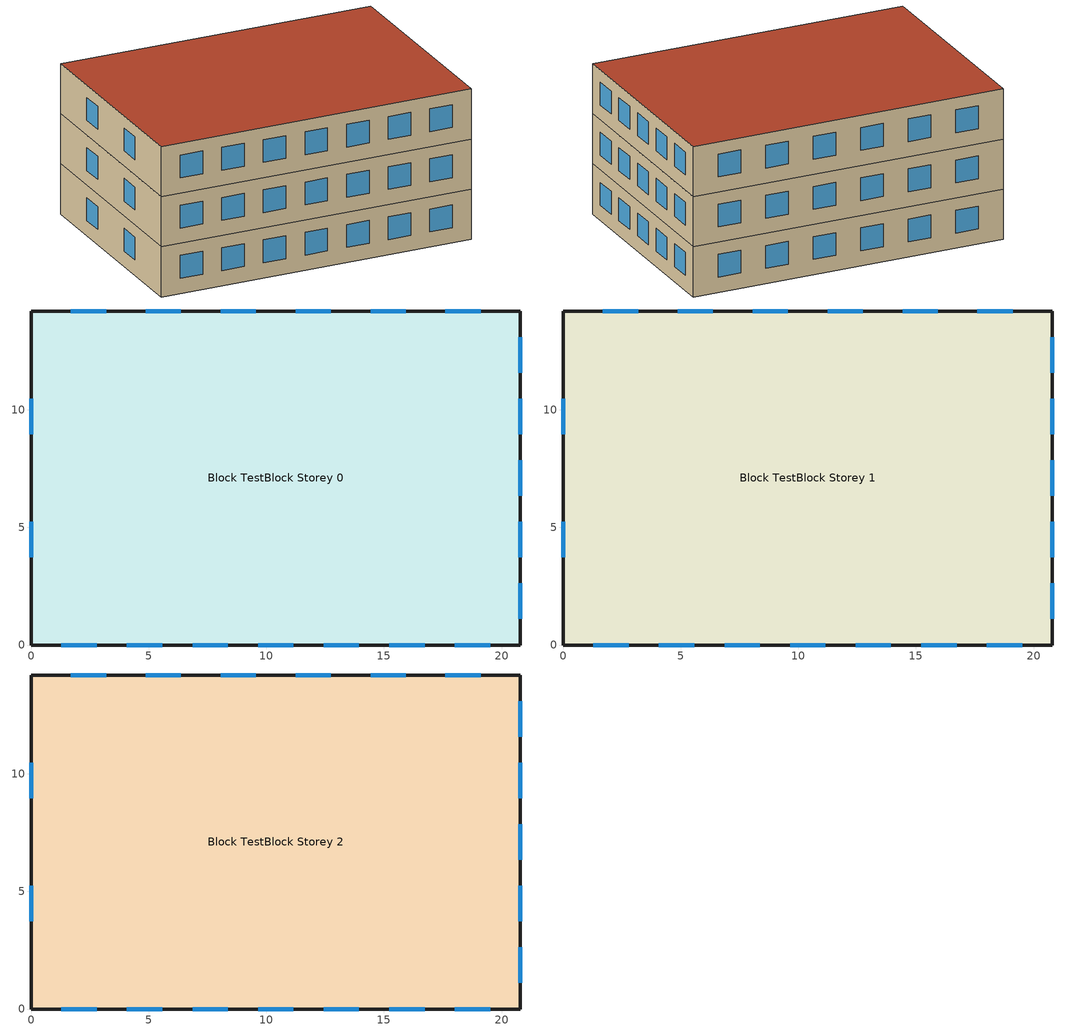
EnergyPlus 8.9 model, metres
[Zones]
Block TestBlock Storey 0
 floor ground (FLOOR_Const): 20.8,14.2 20.8,0 0,0 0,14.2 z0
 wall outside (WALL_Const): 0,0 20.8,0 20.8,14.2 0,14.2 0,0 z0:3.3
 window (WIN_Simple_Clear): 3.19,14.2 1.69,14.2 / 6.37,14.2 4.87,14.2 / 9.56,14.2 8.06,14.2 / 12.74,14.2 11.24,14.2 / 15.93,14.2 14.43,14.2 / 19.11,14.2 17.61,14.2 / 20.8,1.12 20.8,2.62 / 20.8,3.73 20.8,5.23 / 20.8,6.35 20.8,7.85 / 20.8,8.97 20.8,10.47 / 20.8,11.58 20.8,13.08 / 1.29,0 2.79,0 / 4.08,0 5.58,0 / 6.86,0 8.36,0 / 9.65,0 11.15,0 / 12.44,0 13.94,0 / 15.22,0 16.73,0 / 18.01,0 19.51,0 / 0,5.23 0,3.73 / 0,10.47 0,8.97 z1:2.5
Block TestBlock Storey 1
 floor to Block TestBlock Storey 0 (FLOOR_Const): 20.8,14.2 20.8,0 0,0 0,14.2 z3.3
 wall outside (WALL_Const): 0,0 20.8,0 20.8,14.2 0,14.2 0,0 z3.3:6.6
 window (WIN_Simple_Clear): 3.19,14.2 1.69,14.2 / 6.37,14.2 4.87,14.2 / 9.56,14.2 8.06,14.2 / 12.74,14.2 11.24,14.2 / 15.93,14.2 14.43,14.2 / 19.11,14.2 17.61,14.2 / 20.8,1.12 20.8,2.62 / 20.8,3.73 20.8,5.23 / 20.8,6.35 20.8,7.85 / 20.8,8.97 20.8,10.47 / 20.8,11.58 20.8,13.08 / 1.29,0 2.79,0 / 4.08,0 5.58,0 / 6.86,0 8.36,0 / 9.65,0 11.15,0 / 12.44,0 13.94,0 / 15.22,0 16.73,0 / 18.01,0 19.51,0 / 0,5.23 0,3.73 / 0,10.47 0,8.97 z4.3:5.8
Block TestBlock Storey 2
 floor to Block TestBlock Storey 1 (FLOOR_Const): 20.8,14.2 20.8,0 0,0 0,14.2 z6.6
 wall outside (WALL_Const): 0,0 20.8,0 20.8,14.2 0,14.2 0,0 z6.6:9.9
 window (WIN_Simple_Clear): 3.19,14.2 1.69,14.2 / 6.37,14.2 4.87,14.2 / 9.56,14.2 8.06,14.2 / 12.74,14.2 11.24,14.2 / 15.93,14.2 14.43,14.2 / 19.11,14.2 17.61,14.2 / 20.8,1.12 20.8,2.62 / 20.8,3.73 20.8,5.23 / 20.8,6.35 20.8,7.85 / 20.8,8.97 20.8,10.47 / 20.8,11.58 20.8,13.08 / 1.29,0 2.79,0 / 4.08,0 5.58,0 / 6.86,0 8.36,0 / 9.65,0 11.15,0 / 12.44,0 13.94,0 / 15.22,0 16.73,0 / 18.01,0 19.51,0 / 0,5.23 0,3.73 / 0,10.47 0,8.97 z7.6:9.1
 roof outside (ROOF_Const): 20.8,0 20.8,14.2 0,14.2 0,0 z9.9
[Building]
None: North Axis=45; Terrain=Suburbs; Loads Convergence Tolerance Value=0.04; Temperature Convergence Tolerance Value=0.4; Solar Distribution=FullInteriorAndExterior; Maximum Number of Warmup Days=25; Minimum Number of Warmup Days=6
[Site:Location]
DENVER_STAPLETON_CO_USA_WMO_724690: Latitude=39.77; Longitude=-104.87; Time Zone=-7; Elevation=1611
[SizingPeriod:DesignDay] Day of Month=21; Humidity Condition Type=Wetbulb; Barometric Pressure=83411; Rain Indicator=No; Snow Indicator=No; Daylight Saving Time Indicator=No; Solar Model Indicator=ASHRAEClearSky
Name | Month | Day Type | Maximum DryBulb Temperature | Daily DryBulb Temperature Range | Wetbulb or DewPoint at Maximum DryBulb | Wind Speed | Wind Direction | Sky Clearness
DENVER_STAPLETON Ann Htg 99.6% Condns DB | 12 | WinterDesignDay | -20 | 0 | -20 | 2.3 | 180 | 0
DENVER_STAPLETON Ann Clg .4% Condns DB=>MWB | 7 | SummerDesignDay | 34.1 | 15.2 | 15.8 | 4 | 120 | 1
[MATERIAL] Roughness=MediumRough; Specific Heat=900; Thermal Absorptance=0.9; Solar Absorptance=0.7; Visible Absorptance=0.7
Name | Thickness | Conductivity | Density
OpaqueWall_Mat | 0.2 | 0.1 | 1800
OpaqueRoof_Mat | 0.25 | 0.8 | 2000
OpaqueFloor_Mat | 0.25 | 1.4 | 2200
[WINDOWMATERIAL:SIMPLEGLAZINGSYSTEM]
GLZ_Simple_3Wm2K_SHGC60_VT70: UFactor=3; Solar Heat Gain Coefficient=0.6; Visible Transmittance=0.7
[CONSTRUCTION]
WIN_Simple_Clear: GLZ_Simple_3Wm2K_SHGC60_VT70
WALL_Const: OpaqueWall_Mat
ROOF_Const: OpaqueRoof_Mat
FLOOR_Const: OpaqueFloor_Mat
[ZONE] Type=1; Multiplier=1; Ceiling Height=autocalculate; Volume=autocalculate; Floor Area=autocalculate; Part of Total Floor Area=Yes
Block TestBlock Storey 0; Block TestBlock Storey 1; Block TestBlock Storey 2
[ZONEHVAC:IDEALLOADSAIRSYSTEM] Maximum Heating Supply Air Temperature=50; Minimum Cooling Supply Air Temperature=13; Maximum Heating Supply Air Humidity Ratio=0.0156; Minimum Cooling Supply Air Humidity Ratio=0.0077; Heating Limit=NoLimit; Cooling Limit=NoLimit; Dehumidification Control Type=ConstantSensibleHeatRatio; Cooling Sensible Heat Ratio=0.7; Humidification Control Type=None; Demand Controlled Ventilation Type=None; Outdoor Air Economizer Type=NoEconomizer; Heat Recovery Type=None; Sensible Heat Recovery Effectiveness=0.7; Latent Heat Recovery Effectiveness=0.65
ILS_Block TestBlock Storey 0; ILS_Block TestBlock Storey 1; ILS_Block TestBlock Storey 2
